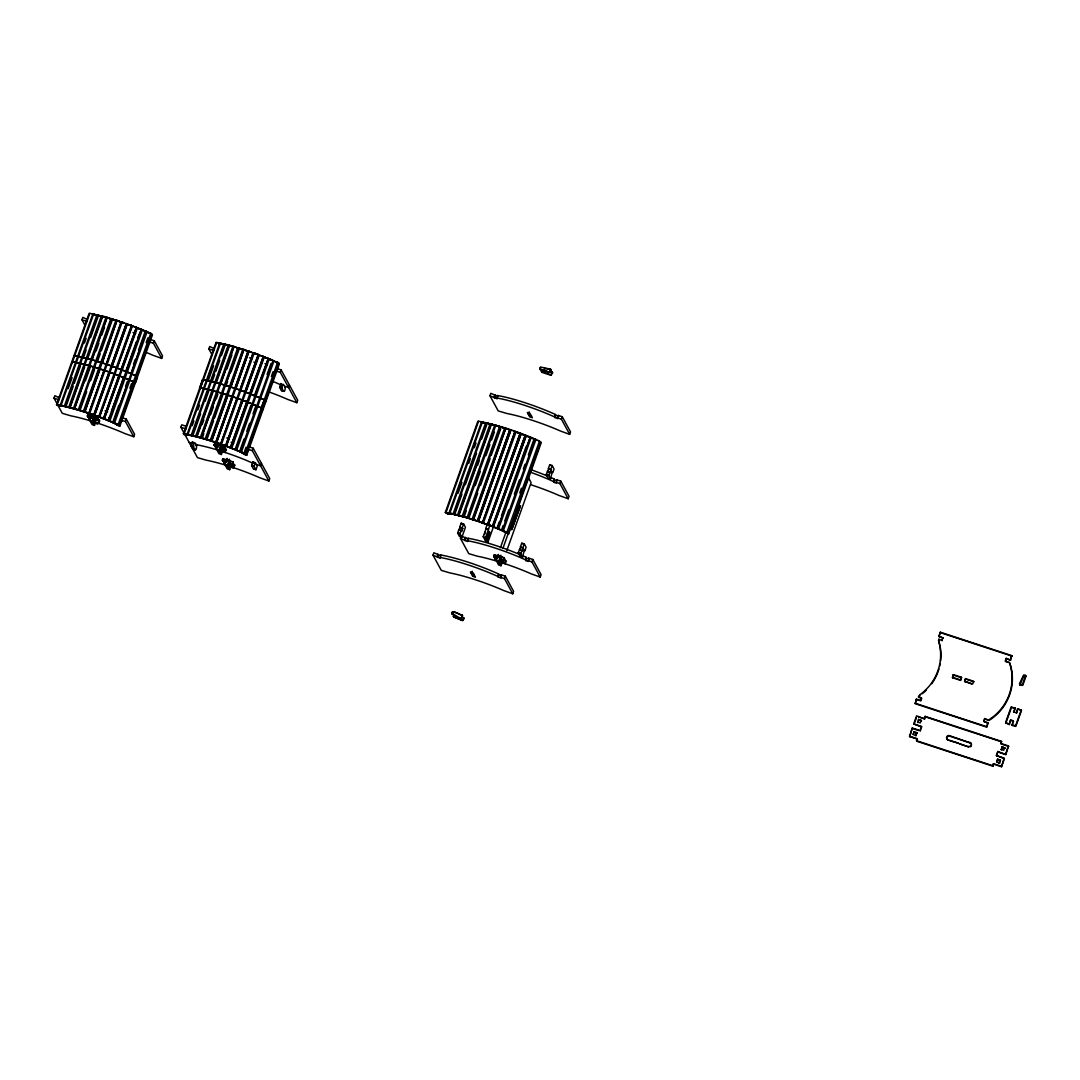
<?xml version="1.0" encoding="UTF-8"?>
<svg xmlns="http://www.w3.org/2000/svg" width="1080" height="1080" viewBox="0 0 1080 1080"><rect width="100%" height="100%" fill="white"/><g stroke="black" fill="none" stroke-linecap="round" stroke-linejoin="round"><path stroke-width="1.5" d="M93.731 419.486L97.011 420.808L98.064 418.176L87.804 414.356L87.48 416.327L96.39 420.269L97.808 417.906L88.088 414.882L87.629 416.718L90.788 418.19M220.577 450.603L225.234 452.588L225.976 449.199L226.409 450.104M230.324 466.439C235.832 471.582 233.996 461.7 234.684 465.277M460.701 614.912C439.709 603.882 464.292 627.601 462.065 614.952C460.404 615.37 450.887 608.499 452.007 613.94C454.613 613.535 462.186 622.013 462.267 615.425M506.034 561.425L505.4 560.29L506.021 561.506L505.238 563.625L505.319 560.264M552.488 373.086L551.867 371.831L552.542 372.924L551.016 375.314L541.89 372.33L541.809 369.913M195.278 449.861L192.821 449.064L191.025 445.73L192.281 442.031L194.738 442.827C191.201 444.785 196.276 454.964 196.628 446.296L196.155 445.433M255.366 462.699L254.111 466.398L255.906 469.733L253.463 468.936L251.654 465.601L252.923 461.902L255.366 462.699L257.256 466.169L255.947 469.719M283.892 391.419L281.421 390.609L279.625 387.275L280.881 383.576L283.81 385.25M284.756 386.978L285.228 387.855C285.066 396.185 279.68 386.438 283.338 384.386M461.201 523.206L463.644 524.016L465.44 527.31L461.916 537.26L459.445 536.45L457.65 533.115L458.906 529.416L461.835 531.077L462.767 528.444L459.851 526.77L461.187 523.206M521.991 550.085L520.722 553.784L522.531 557.118L520.074 556.322L518.279 552.987L519.534 549.288L522.464 550.949L523.409 548.316L520.479 546.656L521.816 543.078L524.286 543.888L526.082 547.223L524.826 550.922L524.354 550.058L522.544 557.132M546.25 474.66L547.506 470.961L550.436 472.635L551.367 470.002L548.451 468.329L549.72 464.819L552.245 465.561L554.04 469.044L552.785 472.595L552.312 471.731L550.543 478.791L548.046 477.995L546.25 474.701L548.707 475.497L550.543 478.791M548.707 475.497L549.963 471.771M88.655 418.351L89.289 419.526L89.006 417.366M217.377 446.783L214.178 445.244L215.271 443.435M214.38 445.338L217.661 447.309M215.595 447.296C216.878 450.738 214.312 445.986 216.567 446.026M225.653 461.97L222.494 460.499L222.885 458.717L232.929 461.957L231.876 464.589L228.596 463.266M223.871 462.47C224.235 466.493 223.587 459.081 225.275 461.781M454.113 614.52L453.452 616.586L462.362 620.541L463.793 618.111L462.983 620.379M454.14 615.101L453.735 617.112L462.699 620.555M503.874 557.618L504.589 558.779L503.658 561.101L504.036 557.685L494.235 554.769L493.844 556.551L497.002 558.023M539.892 368.901L549.45 372.182L550.436 369.185L540.864 367.079L539.838 368.644L540.5 369.711L550.314 372.411L550.868 369.779L544.388 368.307M540.54 367.943L540.23 369.495M541.661 372.141L541.917 370.751M1025.986 676.256L1023.867 675.608L1019.925 685.058L1022.72 685.395L1025.986 676.256L1025.392 675.108L1023.584 675.095L1019.426 683.883L1022.382 684.95L1025.541 675.581M98.078 418.5L97.376 417.258M95.175 422.132C98.78 427.343 102.141 417.92 96.12 419.445M220.603 448.605L223.884 449.928L224.964 447.377L215.123 443.381L223.047 446.405M226.395 450.265L225.909 449.145M228.879 463.793L232.16 465.102L232.888 462.105M234.671 465.453L234.185 464.319M462.618 616.127L461.916 614.885M1014.957 707.792L1013.796 712.368L1015.24 708.318L1011.191 706.901L1005.629 722.412L1009.449 724.532L1010.61 719.955L1009.166 724.019M1005.912 722.925L1009.449 724.532M1010.61 719.955L1013.27 720.833L1012.095 725.409L1015.794 726.395L1021.451 710.68L1017.603 708.669L1016.442 713.246L1017.887 709.182M87.224 415.706L87.844 416.88M451.751 613.319L452.371 614.507M495.18 558.617C496.179 561.425 494.343 557.388 496.26 557.28M496.085 557.253L495.45 559.481M494.073 555.08L502.673 557.644M540.189 367.592L540.311 367.335M1019.682 684.49L1020.087 685.125M461.363 530.213L460.107 533.952L461.902 537.246M94.892 421.619C98.766 428.126 98.955 417.555 99.536 420.903M223.965 449.901L224.613 446.931M225.976 449.537L224.951 452.075L220.293 450.09M234.252 464.724L233.753 467.681M91.638 421.2A49.383 7.56 19.7 0 0 70.902 415.854L62.276 413.303L54 398.129L54.864 395.699L59.427 397.899M84.983 325.323L81.972 319.801L82.836 317.372L87.399 319.572M58.55 400.329L58.955 397.035M86.522 322.016L86.927 318.708M56.538 404.622L59.562 406.323L56.538 404.622L89.114 313.362M57.267 404.514L61.965 405.972L57.267 404.514L89.856 313.254L94.554 314.712L93.042 314.429M60.291 405.081L92.867 313.821M73.17 386.37L65.867 406.823L61.101 405.243L93.69 313.997L98.456 315.562L96.808 315.198M68.148 388.665L72.077 377.649M84.442 343.035L86.117 338.324M65.867 406.823L64.395 405.972L96.984 314.712M84.686 366.93L70.079 407.835L66.541 406.971L65.286 406.175L97.862 314.915L102.668 316.589L100.899 316.156M74.304 383.225L80.474 365.918M83.295 358.047L86.103 350.177M90.599 337.595L97.902 317.142M70.079 407.835L68.809 407.038L101.399 315.779M90.248 364.973L74.52 409.023L70.794 408.024L69.755 407.282L102.344 316.022L106.083 317.021L107.109 317.776L91.935 360.248M87.494 359.073L102.1 318.154M74.52 409.023L73.494 408.281L106.083 317.021M101.372 363.056L116.546 320.584L111.983 318.735L79.164 410.36L75.276 409.239L74.48 408.564L107.069 317.304L111.753 319.113L109.809 318.546M85.388 380.916L90.436 366.755M96.066 351.027L98.874 343.156M101.682 335.286L104.49 327.416M79.164 410.36L78.381 409.685L110.957 318.425M99.684 367.781L83.957 411.831L79.947 410.589L86.683 391.716M90.612 380.7L94.554 369.684M97.362 361.827L100.17 353.957M101.291 350.811L112.522 319.343L111.983 318.735M83.957 411.831L83.416 411.237L116.006 319.977M104.558 369.374L88.83 413.424L84.753 412.088L117.058 320.315L121.419 322.178L106.245 364.649M85.306 410.508L99.914 369.603M102.722 361.746L117.058 320.315M88.83 413.424L121.136 321.651M108.905 372.64L93.744 415.112L89.627 413.694L122.189 322.002L126.333 323.865L111.159 366.336M95.31 416.61L93.11 422.766L90.666 421.97L89.721 420.228L91.922 414.072M93.744 415.112L126.306 323.433M93.11 422.766L92.165 421.038L94.365 414.869M94.541 415.395L98.861 416.556L94.541 415.395L110.268 371.345M111.956 366.62L127.13 324.149L131.45 325.296L98.631 416.894M94.433 416.124L93.798 419.324L94.73 416.691M94.77 415.058L127.359 323.811M95.634 422.294L94.527 425.371L93.582 423.644L95.229 419.013M116.843 368.415L132.003 325.931L136.525 327.226L103.451 418.73L99.414 417.19L115.155 373.127M99.414 417.19L132.503 325.688M103.451 418.73L119.178 374.679M121.433 368.375L136.525 327.226M121.635 370.251L136.809 327.78L141.467 329.211L108.135 420.606L104.22 419.026L119.948 374.976M104.22 419.026L137.552 327.632M108.135 420.606L109.269 417.461M111.51 411.17L123.309 378.121M125.564 371.831L136.228 341.942M137.916 337.216L141.467 329.211M126.306 372.141L141.48 329.656L146.232 331.209L113.643 422.456L112.658 422.51L108.891 420.917L124.619 376.866M108.891 420.917L109.877 420.863L142.466 329.616M112.658 422.51L118.841 405.202M125.577 386.316L127.264 381.605M133.447 364.298L135.135 359.573M138.497 350.136L144.68 332.829M59.454 406.296L58.982 405.419A49.383 7.56 19.7 0 1 116.964 424.427L118.166 424.467L150.755 333.207L149.526 333.153A49.383 7.56 19.7 0 0 135.054 327.091A49.262 7.546 19.7 0 1 149.459 333.153L152.469 334.841L119.88 426.101L113.373 422.82L128.547 380.336M131.355 372.465L145.962 331.56L150.755 333.207M113.373 422.82L114.588 422.874L147.177 331.614M129.883 388.233L131.558 383.508M146.178 342.617L147.865 337.892M119.408 425.223L151.997 333.976M122.243 417.771L121.838 421.079L122.243 417.771L126.32 419.108L134.595 434.295L133.731 436.725L124.727 433.499A49.383 7.56 19.7 0 0 94.217 422.01M149.81 342.752L150.201 339.457L154.292 340.794L162.567 355.968L161.69 358.398L152.698 355.171A49.383 7.56 19.7 0 0 145.503 352.12M133.731 436.725L125.456 421.551L126.32 419.108M161.69 358.398L153.428 343.224L154.292 340.794M226.787 465.494A49.383 7.56 19.7 0 0 206.05 460.148L197.424 457.596L180.873 427.248L181.737 424.818L185.828 426.155L185.436 429.449L186.3 427.019M211.856 354.443L208.845 348.921L209.709 346.491L214.272 348.692M263.142 409.604L261.306 407.916L264.276 399.816A52.272 8.005 19.7 0 0 203.216 379.809L200.056 388.921L199.571 388.031L202.473 379.917L203.31 379.85A52.151 7.979 19.7 0 1 264.209 399.803L266.045 401.49M213.394 351.135L213.8 347.827M187.826 434.93L185.963 434.592L186.435 435.443L183.411 433.742L216 342.482L216.472 343.346M183.884 434.606L216.729 342.374L221.427 343.832L218.417 343.265A49.383 7.56 19.7 0 1 222.332 344.034A49.262 7.546 19.7 0 0 220.415 343.67L218.552 343.332L219.024 344.183M248.441 450.495L246.753 455.22L243.837 453.546A49.383 7.56 19.7 0 0 185.855 434.538L184.14 433.634L187.164 434.201L219.74 342.941M200.61 413.91L192.74 435.942L189.459 435.213L187.974 434.363L220.563 343.103L225.329 344.682L221.4 355.698M192.213 425.655L193.887 420.93M197.829 409.914L199.517 405.202M208.494 380.025L213.556 365.863M192.74 435.942L191.268 435.078L223.857 343.832M213.246 391.338L196.951 436.955L193.415 436.091L192.159 435.294L224.748 344.034L228.272 344.898L229.541 345.708L216.054 383.468M205.106 401.328L209.034 390.312M211.842 382.442L214.663 374.571M215.784 371.425L219.713 360.423M196.951 436.955L195.683 436.158L228.272 344.898M217.688 392.513L201.393 438.143L197.667 437.144L196.628 436.401L229.216 345.141L232.956 346.14L233.982 346.896L220.496 384.656M202.163 424.562L203.837 419.837M201.393 438.143L200.367 437.4L232.956 346.14M222.899 392.283L206.037 439.479L202.149 438.358L201.353 437.683L233.941 346.424L238.626 348.233L225.14 385.992M202.149 438.358L203.837 433.634M210.573 414.747L213.381 406.89M216.189 399.019L217.876 394.295M226.868 369.131L231.917 354.969M206.037 439.479L205.254 438.804L237.829 347.544M227.124 395.32L210.829 440.951L206.82 439.709L206.28 439.115L238.869 347.855L243.419 349.704L229.932 387.464M207.374 438.143L213.556 420.836M214.677 417.69L223.115 394.092M225.923 386.221L227.61 381.496M230.972 372.06L239.409 348.462L238.869 347.855M210.829 440.951L210.29 440.357L242.879 349.096M232.565 395.348L215.703 442.544L211.626 441.207L243.931 349.434L248.292 351.284L234.806 389.057M211.626 441.207L228.474 394.011M230.728 387.707L243.931 349.434M215.703 442.544L248.009 350.771M215.406 443.907L214.488 443.705M236.912 398.615L220.617 444.231L216.5 442.814L249.062 351.121L253.206 352.985L239.72 390.744M216.5 442.814L232.794 397.183M235.602 389.313L249.062 351.121M215.825 448.254L216.567 446.567M222.183 445.73L219.982 451.886L217.539 451.089L216.594 449.348L218.794 443.192M217.904 447.08L218.849 444.433M220.617 444.231L253.179 352.553M219.982 451.886L219.038 450.158L221.238 443.988M221.413 444.514L254.232 352.917L258.322 354.416L225.734 445.662L221.413 444.514L225.734 445.662M223.047 449.861L221.4 454.491L220.455 452.75L222.102 448.132M223.047 448.457L221.805 450.522M225.504 446.013L241.799 400.383M244.607 392.513L258.322 354.416M245.39 392.81L258.876 355.05L263.399 356.346L230.324 447.849L226.287 446.31L242.582 400.68M226.287 446.31L259.375 354.807M225.936 462.483L222.777 461.012L223.169 459.23L231.323 461.579M224.1 463.428L225.126 461.727M230.324 447.849L247.172 400.639M249.98 392.783L263.399 356.346M230.459 460.904L228.258 467.06L225.815 466.263L224.87 464.522L227.07 458.365M231.093 448.146L235.751 449.577L231.093 448.146L247.954 400.95M250.196 394.659L263.682 356.9L268.34 358.317L235.764 450.036L240.516 451.575L235.764 450.036M231.835 447.998L264.425 356.751M228.258 467.06L227.313 465.332L229.513 459.162M235.008 449.726L250.749 405.675M254.111 396.225L268.34 358.317M230.782 466.587L229.675 469.665L228.731 467.937L230.378 463.307M236.75 449.982L269.339 358.736L273.105 360.329L240.246 451.94L245.038 453.587L277.627 362.327L272.835 360.68M240.097 450.05L244.026 439.034M246.834 431.177L249.642 423.306M253.017 413.87L255.825 405.999M267.057 374.531L270.999 363.514M240.246 451.94L241.461 451.994L274.05 360.733M244.391 451.967L246.065 447.242M271.363 376.448L273.038 371.709M246.281 454.343L278.87 363.096L274.617 361.476M249.561 447.35L279.342 363.96L278.87 363.096M253.193 448.227L269.744 478.589L268.88 481.019L252.329 450.671L253.193 448.227L249.116 446.89L249.588 447.755M281.165 369.913L297.716 400.262L296.838 402.692L280.3 372.344L281.165 369.913L277.088 368.577L277.56 369.441M261.468 463.415L260.604 465.845L256.514 464.508M289.44 385.088L288.576 387.518L284.486 386.181M445.298 512.447L448.322 514.161L445.298 512.447L477.887 421.2L478.359 422.064M446.04 512.339L450.725 513.81L446.04 512.339L478.629 421.092L483.314 422.55L481.815 422.267M433.013 555.188L433.877 552.758L441.086 555.836L440.613 554.958L440.221 558.265L433.013 555.188L441.288 570.362L449.915 572.927A49.383 7.56 19.7 0 1 503.739 590.558L512.744 593.784L513.608 591.354L505.332 576.18L501.255 574.844L500.85 578.138L497.732 576.396A49.383 7.56 19.7 0 0 439.749 557.402M489.942 395.752L490.82 393.323L498.029 396.401L497.556 395.523L497.151 398.831L489.942 395.752L498.218 410.927L506.858 413.478A49.383 7.56 19.7 0 1 560.668 431.123L569.673 434.349L570.537 431.919L562.275 416.745L558.185 415.395L557.793 418.702L554.661 416.961A49.383 7.56 19.7 0 0 496.679 397.967M449.05 512.906L481.639 421.659M461.943 494.195L454.639 514.647L449.874 513.081L482.463 421.821L487.229 423.401L485.582 423.036M458.028 493.358L461.97 482.342M468.707 463.455L470.394 458.744M474.323 447.728L476.01 443.002M437.089 556.524L437.967 554.094M494.033 397.089L494.897 394.659M437.562 557.402L438.44 554.958M494.505 397.953L495.369 395.523M454.639 514.647L453.155 513.797L485.744 422.537M490.86 425.993L458.838 515.673L455.315 514.809L454.046 513.999L486.635 422.752L491.427 424.413L486.635 422.752M465.318 484.758L476.55 453.29M481.613 439.128L486.662 424.967M458.838 515.673L457.583 514.863L490.171 423.617M498.569 426.37L500.513 426.938L495.842 425.142L463.293 516.861L459.554 515.862L458.527 515.106L491.117 423.86L495.882 425.601L491.117 423.86M477.536 465.507L479.223 460.796M463.293 516.861L462.254 516.119L494.843 424.858M461.835 531.077L459.378 530.28L459.851 526.77M464.603 515.498L466.29 510.773M475.281 485.595L480.33 471.433M485.946 455.706L489.888 444.69M491.576 439.979L494.384 432.108M462.294 527.58L463.631 524.003M472.716 519.669L468.167 517.82L472.716 519.669L505.305 428.409L504.765 427.815L500.756 426.573L467.937 518.198L467.14 517.523L499.73 426.263M460.499 538.475L461.363 536.044L468.572 539.123L468.099 538.259L467.708 541.553L460.499 538.475L468.774 553.662L477.401 556.214A49.383 7.56 19.7 0 1 495.599 560.79M468.707 518.427L477.698 493.25M480.506 485.393L490.064 458.636M491.184 455.49L500.729 428.746M464.576 539.825L465.453 537.381M472.176 519.062L504.765 427.815M465.048 540.688L465.925 538.259M473.229 519.399L505.818 428.139L509.909 429.489L477.603 521.262L473.229 519.399L477.603 521.262M473.513 519.926L505.818 428.139M477.32 520.736L509.909 429.489M478.373 521.1L510.962 429.84L515.066 431.257L482.504 522.95L478.373 521.1L482.504 522.95M478.4 521.532L510.962 429.84M482.476 522.518L515.066 431.257M483.3 523.233L516.132 431.636L520.223 433.12L487.634 524.381L483.3 523.233L487.634 524.381M552.15 372.357L550.894 374.827L541.35 371.048M526.325 435.456L492.993 526.865L497.651 528.296L530.24 437.036L526.325 435.456L488.025 541.876L487.08 540.149L489.834 532.44L489.362 531.562L486.608 539.271L485.663 537.543L488.417 529.835L485.73 528.593L487.418 523.854M487.39 524.718L520.223 433.12M486.608 539.271L484.151 538.475L483.206 536.733L485.96 529.038M484.529 534.465L485.474 531.832M488.187 525.015L521.262 433.512L525.299 435.065L492.71 526.311L488.187 525.015L521.262 433.512M471.353 573.696L470.408 571.955L473.054 572.832L473.999 574.56L471.353 573.696L472.217 571.253M528.282 414.248L527.337 412.519L529.996 413.384L530.942 415.125L528.282 414.248L529.16 411.818M488.417 529.835L489.875 524.664M472.77 576.288L471.825 574.56L474.485 575.424L475.43 577.165L472.77 576.288L473.634 573.858M492.21 526.554L525.299 435.065M496.908 528.444L499.149 522.139M501.404 515.849L526.122 446.62M497.651 528.741L502.416 530.293L497.651 528.741L530.24 437.495L531.225 437.44L534.992 439.034L502.132 530.644L508.653 533.925L541.242 442.679L538.312 441.005L539.514 441.045L506.925 532.292L505.71 532.238A49.383 7.56 19.7 0 0 447.755 513.257M498.636 528.701L531.225 437.44M501.417 530.334L503.105 525.623M504.792 520.898L508.734 509.882M514.35 494.154L519.399 479.993M523.341 468.976L525.015 464.265M528.39 454.815L533.452 440.654M502.132 530.644L503.361 530.699L535.95 439.452L539.514 441.045M519.777 492.925L521.438 488.187M500.418 547.708L506.061 531.9M501.808 556.956L499.608 563.125L497.165 562.316L496.22 560.588L498.42 554.418M497.529 558.306L498.474 555.674M502.875 548.505L540.769 441.801M499.608 563.125L498.663 561.384L500.864 555.228M500.931 556.484L500.296 559.683L501.228 557.037M502.673 561.101L501.026 565.731L500.081 563.99L501.728 559.373M502.673 559.683L501.431 561.762M506.831 550.557L531.104 482.612L528.255 477.401M497.732 576.396L498.596 573.966A49.383 7.56 19.7 0 0 440.613 554.958M554.661 416.961L555.538 414.531A49.383 7.56 19.7 0 0 497.556 395.523M498.204 577.274L498.596 573.966M555.134 417.825L555.538 414.531M512.744 593.784L504.468 578.61L505.332 576.18M569.673 434.349L561.398 419.175L562.275 416.745M520.479 546.656L520.007 550.152L519.534 549.288M550.436 472.635L547.979 471.825L548.451 468.329M522.936 547.452L524.259 543.875M550.894 469.125L552.231 465.561M503.321 563.193A49.383 7.56 19.7 0 1 531.225 573.858L540.23 577.071L541.094 574.641L532.818 559.467L528.741 558.131L528.336 561.425L525.69 560.561L526.082 557.253A49.383 7.56 19.7 0 0 523.827 556.24M531.279 484.88A49.383 7.56 19.7 0 1 559.197 495.531L568.188 498.757L569.066 496.327L560.79 481.14L556.7 479.804L556.308 483.111L553.649 482.233L554.054 478.94A49.383 7.56 19.7 0 0 551.786 477.927M525.69 560.561L526.082 557.253M553.649 482.233L554.054 478.94M540.23 577.071L531.954 561.897L532.818 559.467M568.188 498.757L559.926 483.584L560.79 481.14M938.844 636.242L943.205 638.105L938.844 636.242L940.288 632.192L1011.744 655.614L1010.57 660.191L1006.209 658.327L1005.264 660.96L1009.638 662.823A49.383 48.101 -28.6 0 1 989.064 720.414L984.704 718.551L983.759 721.197L988.133 723.047L986.675 727.11L915.219 703.688L916.394 699.111L920.471 700.448L921.416 697.815L918.351 696.803L919.647 694.926A49.383 48.101 -28.6 0 0 938.736 641.466M915.705 702.338L916.394 699.111M939.128 636.768L940.288 632.192M940.599 660.879A49.383 48.101 -28.6 0 0 939.02 641.979L938.912 639.212L942.26 640.737M920.754 700.974L921.699 698.328L918.635 697.329L919.93 695.439M941.976 640.224L942.921 637.578M993.033 766.233L993.479 763.682L993.033 766.233L916.691 741.204L917.406 739.179L909.657 736.628L912.263 728.001L920.025 730.539L921.47 726.489L913.707 723.951L916.61 715.838L924.655 718.902L925.088 716.351L924.372 718.375M909.657 736.628L912.263 728.001M914.476 723.114L916.407 717.701M913.167 734.413L914.112 731.781L916.758 732.645L916.11 735.804L913.167 734.413L914.112 731.781M918.81 719.914L917.865 722.561L918.527 719.402L921.47 720.792L918.527 719.402M915.827 735.278L916.758 732.645M921.186 720.265L920.241 722.912L917.582 722.048M916.691 741.204L917.123 738.653L909.374 736.115M920.309 731.066L921.47 726.489M959.418 679.995L952.614 677.768L953.276 674.609L961.429 677.295L960.782 680.454M952.614 677.768L953.276 674.609M961.429 677.295L960.498 679.928L952.331 677.255M964.575 681.264L965.52 678.632L973.688 681.305L972.742 683.937L964.575 681.264L971.663 684.018M964.859 681.79L965.52 678.632M988.133 723.047L984.042 721.71L984.704 718.551M1008.275 662.378L1005.548 661.487L1006.209 658.327M986.675 727.11L987.849 722.534M1010.286 659.664L1011.744 655.614M1006.466 721.386L1011.474 707.413L1015.24 708.318M993.762 764.195L1001.525 766.746L1004.413 758.633L996.381 755.568L997.826 751.518L1005.872 754.569L1008.477 745.942L1000.715 743.404L1001.443 741.38L925.088 716.351M996.665 756.095L997.826 751.518M1008.761 746.469L1000.998 743.918L1001.443 741.38M1012.095 725.409L1013.27 720.833M1011.812 724.883L1015.632 725.679L1021.14 710.276L1017.603 708.669M1001.525 766.746L1004.13 758.106L996.381 755.568M1005.588 754.056L1008.477 745.942M996.665 761.778L997.61 759.146L1000.269 760.01L999.608 763.168L996.665 761.778L999.608 763.168M996.948 762.304L997.61 759.146M999.324 762.655L1000.269 760.01M1002.308 747.293L1001.349 749.925L1002.024 746.779L1004.967 748.157L1002.024 746.779M1004.684 747.644L1003.725 750.276L1001.066 749.399M214.11 444.731L214.718 446L214.083 444.906M222.386 459.905L222.993 461.187L222.359 460.08M192.901 448.996L195.466 449.537M253.53 468.869L256.095 469.422M131.45 325.296L129.168 324.891M254.232 352.917L258.093 354.753M516.132 431.636L519.98 433.471M281.475 390.596L284.067 391.095M520.128 556.308L522.72 556.808M98.739 423.279L98.564 422.537M223.884 449.226L224.1 449.807M232.16 464.413L232.308 465.035M503.51 560.466L503.253 561.168L500.229 559.845M504.995 563.045L499.919 561.317M549.99 371.965L549.707 372.141M500.202 561.843L505.17 563.693M233.469 467.168L230.04 465.912M503.307 560.615L499.946 559.319M529.497 437.184L530.24 437.036M492.993 526.865L497.651 528.296M73.818 355.779L74.669 355.712A52.272 8.005 19.7 0 1 135.635 375.678M199.571 388.031L200.421 387.963A52.151 7.979 19.7 0 1 261.306 407.916L262.656 408.699M145.247 331.25L146.232 331.209M269.339 358.736L268.353 358.776L272.12 360.369M534.992 439.034L532.13 438.291M223.519 449.429L220.32 448.092M276.399 362.273L277.627 362.327M535.95 439.452L534.721 439.398L536.517 440.195M59.09 405.473L60.953 405.81M447.863 513.297L449.712 513.635M183.411 433.742L188.838 435.092L187.164 434.201M223.681 344.318L225.329 344.682M61.101 405.243L64.395 405.972M187.974 434.363L191.268 435.078M449.874 513.081L453.155 513.797M542.389 369.738L545.549 370.44M192.159 435.294L195.683 436.158M65.286 406.175L68.809 407.038M454.046 513.999L457.583 514.863M540.5 369.711L539.851 368.537M105.246 317.264L107.109 317.776M196.628 436.401L200.367 437.4M69.755 407.282L73.494 408.281M458.527 515.106L462.254 516.119M236.682 347.666L238.626 348.233M201.353 437.683L205.254 438.804M467.14 517.523L463.252 516.389L467.937 518.198M74.48 408.564L78.381 409.685M503.307 427.788L500.756 426.573M239.409 348.462L243.419 349.704M112.522 319.343L114.534 319.964M206.28 439.115L210.29 440.357M83.416 411.237L79.407 409.995L79.947 410.589M556.011 415.395L558.657 416.273L558.185 415.395M557.321 417.839L561.398 419.175M506.101 428.666L510.192 430.002M244.215 349.947L248.292 351.284M276.899 363.163L279.342 363.96M208.845 348.921L212.922 350.257M280.3 372.344L276.21 371.007L276.683 371.871M117.342 320.828L121.419 322.178M549.612 465.089L552.056 465.885M548.924 469.193L551.367 470.002M280.368 384.656L281.718 385.101L280.881 383.576M81.972 319.801L86.049 321.138M149.337 341.888L153.428 343.224M279.734 386.829L282.177 387.626M546.345 474.214L548.802 475.011M279.625 387.315L282.082 388.112M554.526 479.804L557.172 480.668L556.7 479.804M555.836 482.247L559.926 483.584M296.838 402.692L287.847 399.479A49.383 7.56 19.7 0 0 267.813 391.514M527 478.777L529.443 479.574M940.572 632.705L1012.028 656.127M1006.492 658.841L1010.57 660.191M953.559 675.135L961.713 677.808M965.803 679.144L973.971 681.831M508.653 533.925L503.415 531.239M180.873 427.248L184.95 428.585M252.329 450.671L248.238 449.32L248.71 450.198M485.73 528.593L488.174 529.403M211.343 440.681L215.419 442.031M461.012 523.53L463.455 524.34M521.64 543.402L524.083 544.212M244.202 454.383L246.753 455.22M460.323 527.648L462.767 528.444M520.952 547.519L523.409 548.316M216.594 449.348L219.038 450.158M483.206 536.733L485.663 537.543M1013.499 711.855L1016.159 712.719M197.113 444.852L195.413 443.759M253.746 463.415L251.6 462.618A49.383 7.56 19.7 0 0 223.695 451.967M54 398.129L58.077 399.465M121.365 420.214L125.456 421.551M189.149 442.422L193.226 443.759L192.281 442.031M220.455 452.75L218.012 451.953L218.957 453.681L221.4 454.491M487.08 540.149L484.623 539.339L485.568 541.08L488.025 541.876M191.133 445.271L193.576 446.081M251.762 465.143L254.205 465.952M457.745 532.656L460.202 533.466M518.387 552.528L520.83 553.338M191.025 445.77L193.482 446.567M251.667 465.642L254.111 466.439M457.65 533.156L460.107 533.952M518.279 553.028L520.736 553.824M84.47 411.561L88.547 412.911M459.635 536.125L462.092 536.936M526.554 558.131L529.214 558.995L528.741 558.131M117.329 425.264L119.88 426.101M527.864 560.561L531.954 561.897M1010.894 720.482L1013.553 721.346M89.721 420.228L92.165 421.038M224.87 464.522L227.313 465.332M268.88 481.019L259.875 477.792A49.383 7.56 19.7 0 0 231.971 467.14M93.582 423.644L91.139 422.834L92.084 424.575L94.527 425.371M228.731 467.937L226.287 467.127L227.232 468.869L229.675 469.665M984.987 719.077L989.064 720.414M496.22 560.588L498.663 561.384M916.677 699.638L919.39 700.529M500.081 563.99L497.637 563.193L498.582 564.921L501.026 565.731M914.936 703.161L986.391 726.584M499.068 574.83L501.728 575.707L501.255 574.844M500.377 577.274L504.468 578.61M925.371 716.864L1001.727 741.893M918.446 716.864L924.655 718.902M970.137 742.865L949.725 736.168A2.174 2.12 -28.6 0 0 946.958 737.532A2.174 2.12 -28.6 0 0 948.28 740.232L947.997 739.706A2.174 2.12 -28.6 0 1 946.674 737.019A2.174 2.12 -28.6 0 1 949.442 735.655L970.137 742.865A2.174 2.12 -28.6 0 1 971.541 744.458M921.753 727.002L913.707 723.951M998.109 752.031L1005.872 754.569M947.997 739.706L968.692 746.928L959.945 744.053M912.546 728.528L918.756 730.553M949.739 740.704L958.203 743.053M914.396 732.294L917.042 733.172M997.893 759.672L1000.553 760.536M993.479 763.682L1001.241 766.22M916.407 740.678L992.75 765.707M251.141 352.269L253.206 352.985M124.267 323.15L122.189 322.002M216.472 442.382L220.59 443.799M93.717 414.68L89.627 413.694M520.776 433.769L522.788 434.538M258.876 355.05L260.901 355.82M132.003 325.931L136.04 327.47M488.673 524.772L492.71 526.311M226.787 446.054L230.81 447.606M99.914 416.934L103.936 418.487M525.582 435.605L527.539 436.401M263.682 356.9L265.64 357.683M136.809 327.78L140.724 329.346M224.262 446.377L224.951 447.62M104.963 418.878L108.878 420.458M463.631 618.043L464.036 618.435M109.877 420.863L113.643 422.456M541.89 372.33L541.296 371.183M493.736 555.971L494.262 557.199L497.286 558.536M147.744 332.357L149.526 333.153M503.361 530.699L506.925 532.292M241.461 451.994L245.038 453.587M114.588 422.874L118.166 424.467M281.826 385.317L279.572 384.291A49.383 7.56 19.7 0 0 272.376 381.24M241.529 452.52L244.31 454.41M114.656 423.414L117.436 425.291M1020.87 709.736L1021.424 710.788M463.509 617.598L464.049 618.773M98.969 419.971L99.522 421.146M482.463 421.821L483.935 422.671M220.563 343.103L222.048 343.966M93.69 313.997L95.175 314.847M224.748 344.034L226.004 344.844M97.862 314.915L99.131 315.725M229.216 345.141L230.243 345.883M102.344 316.022L103.37 316.764M224.411 446.445L224.964 447.377M495.842 425.142L496.625 425.817M233.941 346.424L234.738 347.099M107.069 317.304L107.865 317.979M494.195 557.145L493.776 555.889M462.186 615.06L462.591 615.803M97.659 417.433L98.064 418.176M1005.629 722.412L1006.182 723.465M938.912 639.212L938.439 640.548M550.652 369.306L551.083 370.116M552.082 371.952L552.542 372.843M550.436 369.185L551.043 370.44M547.506 470.961L547.979 471.825M505.724 532.264L506.196 533.129M503.955 557.644L504.576 558.86M501.485 557.847L500.54 556.119L497.894 555.242L498.839 556.983M458.906 529.416L459.378 530.28M453.195 615.965L453.816 617.153M284.013 385.317L284.958 387.045M265.451 400.572L265.937 401.45M252.923 461.902L253.395 462.767M202.568 379.957L203.054 380.849L202.473 379.917M232.754 461.673L233.24 462.55M232.605 461.579L233.226 462.807M221.873 446.62L220.928 444.879L218.268 444.015L219.213 445.743M230.135 461.795L229.19 460.053L226.544 459.189L227.489 460.917M214.61 443.529L214.772 444.218M216.054 446.175L216.216 446.864M222.885 458.717L223.047 459.392M224.329 461.363L224.492 462.038M215.528 447.552L216.081 448.605M223.803 462.726L224.357 463.779M196.357 445.5L195.885 444.636L197.788 444.974A49.383 7.56 19.7 0 1 215.973 449.55M194.738 442.827L195.21 443.691M185.855 434.538L186.327 435.416M72.13 362.758L71.645 361.854L72.495 361.787A52.151 7.979 19.7 0 1 133.38 381.753L135.216 383.427L137.389 377.352L135.554 375.664A52.151 7.979 19.7 0 0 74.669 355.712M95 417.501L94.041 415.76L91.395 414.896L92.34 416.624M93.461 314.51A49.383 7.56 19.7 0 1 95.459 314.915M101.979 316.426A49.383 7.56 19.7 0 1 104.314 317.021A49.262 7.546 19.7 0 0 102.047 316.454M116.789 320.693A49.262 7.546 19.7 0 0 109.188 318.384A49.383 7.56 19.7 0 1 124.619 323.271A49.262 7.546 19.7 0 0 119.394 321.529M133.056 332.505A49.383 7.56 19.7 0 1 135.594 333.504M105.084 410.832A49.383 7.56 19.7 0 1 107.636 411.831M72.401 361.746A52.272 8.005 19.7 0 1 133.461 381.767M200.326 387.923A52.272 8.005 19.7 0 1 261.387 407.93M530.888 472.392A49.383 7.56 19.7 0 1 553.176 481.37M531.751 469.962A49.383 7.56 19.7 0 1 547.061 475.889M467.235 540.688A49.383 7.56 19.7 0 1 525.218 559.697M468.099 538.259A49.383 7.56 19.7 0 1 519.089 554.202M971.46 745.565A2.174 2.12 -28.6 0 1 970.34 746.807M969.854 742.351A2.174 2.12 -28.6 0 1 971.177 745.038A2.174 2.12 -28.6 0 1 968.409 746.402M1009.355 662.297A49.383 48.101 -28.6 0 1 988.78 719.888M940.208 663.579A49.383 48.101 -28.6 0 1 939.654 666.265M938.952 668.925A49.383 48.101 -28.6 0 1 931.702 683.735M926.316 690.08A49.383 48.101 -28.6 0 1 922.158 693.779M495.518 425.534A49.262 7.546 19.7 0 1 502.997 427.721M533.668 438.966A49.262 7.546 19.7 0 1 536.004 439.979M495.477 425.507A49.383 7.56 19.7 0 1 502.97 427.694M531.32 437.954A49.383 7.56 19.7 0 1 536.058 439.992M224.424 344.493A49.383 7.56 19.7 0 1 226.597 344.993M228.866 345.546A49.383 7.56 19.7 0 1 231.188 346.14A49.262 7.546 19.7 0 0 228.919 345.573M224.492 344.52A49.262 7.546 19.7 0 1 226.665 345.033M253.881 362.111A49.383 7.56 19.7 0 1 256.473 363.082M249.494 357.804A49.383 7.56 19.7 0 1 252.126 358.722M264.978 363.636A49.383 7.56 19.7 0 1 267.435 364.649M231.093 442.382A49.383 7.56 19.7 0 1 233.631 443.381M226.773 437.994A49.383 7.56 19.7 0 1 229.379 438.966M511.772 529.605L520.479 505.764L511.772 529.605M221.306 445.244L220.671 448.443L221.306 445.244M229.581 460.418L228.947 463.617L229.581 460.418M487.917 532.629L487.283 535.829L487.917 532.629M489.362 535.275L488.727 538.475L489.362 535.275M531.414 415.989L528.755 415.125L529.7 416.853L532.359 417.731L531.414 415.989M99.725 315.873A49.383 7.56 19.7 0 0 97.551 315.374A49.262 7.546 19.7 0 1 99.792 315.913M132.476 326.106A49.383 7.56 19.7 0 0 127.251 324.203A49.262 7.546 19.7 0 1 132.448 326.12M484.299 422.793A49.262 7.546 19.7 0 0 482.315 422.388A49.383 7.56 19.7 0 1 484.232 422.752M493.128 424.886A49.262 7.546 19.7 0 0 486.392 423.238A49.383 7.56 19.7 0 1 493.088 424.858M508.154 429.354A49.262 7.546 19.7 0 0 505.562 428.517A49.383 7.56 19.7 0 1 508.14 429.34M528.836 436.941A49.262 7.546 19.7 0 0 513.392 431.123A49.383 7.56 19.7 0 1 528.863 436.928M248.873 351.486A49.383 7.56 19.7 0 0 236.034 347.476A49.262 7.546 19.7 0 1 248.873 351.513M259.349 355.226A49.383 7.56 19.7 0 0 254.124 353.322A49.262 7.546 19.7 0 1 259.322 355.239M271.822 360.248A49.383 7.56 19.7 0 0 261.927 356.211A49.262 7.546 19.7 0 1 271.782 360.261"/></g></svg>
